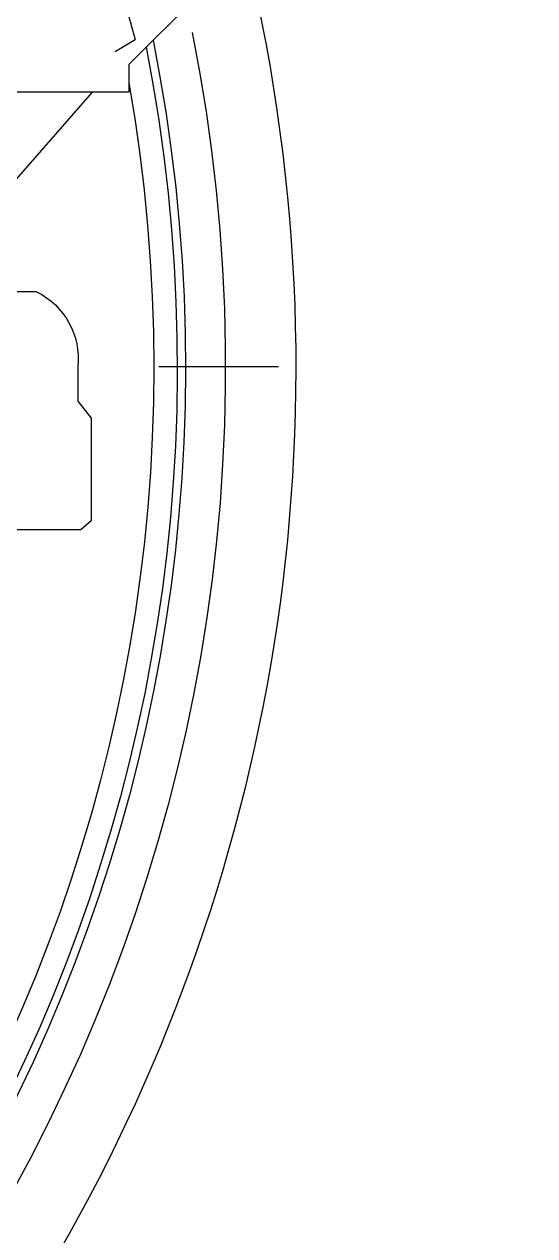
# Model space of a CAD drawing. Extents: x 39751 to 116307, y -36149 to -14965.
# Drawn here: x 65673.5 to 65801.6, y -21094.4 to -20790.2 of the extents above; entities that cross this region are included whole.
import ezdxf

# ---------------------------------------------------------------- set-up
doc = ezdxf.new("R2010")
doc.units = 0
doc.header["$LTSCALE"] = 1500
doc.linetypes.add('CENTER2', pattern=[0.72, 0.6, -0.05, 0.02, -0.05])
doc.linetypes.add('PHANTOM', pattern=[0.95, 0.76, -0.05, 0.02, -0.05, 0.02, -0.05])
doc.layers.add('01', color=7, linetype='Continuous')
doc.layers.add('confine7', color=4, linetype='CENTER2')

# ---------------------------------------------------------------- blocks, each defined once
blk = doc.blocks.new('A$C2D1C109C')
for p, q in [((190.95, 682.67), (212.26, 661.4)), ((212.26, 661.4), (212.26, 654.43))]:
    blk.add_line(p, q)
at = {"linetype": 'PHANTOM', "ltscale": 0.028504}
blk.add_line((213.67, 678.63), (210.67, 667.63), dxfattribs=at)
at = {"linetype": 'PHANTOM', "ltscale": 0.014577}
blk.add_line((215.67, 664.63), (210.67, 667.63), dxfattribs=at)
at = {"layer": '01'}
for p, q in [((212.26, 654.43), (420.99, 654.43)), ((221.49, 654.43), (241.74, 631.25)), ((235.4, 604.26), (430.03, 604.74)), ((225.08, 585.53), (225.08, 576.8)), ((225.08, 576.8), (221.74, 572.52)), ((221.74, 572.52), (221.74, 546.8)), ((221.74, 546.8), (224.28, 544.5)), ((224.28, 544.5), (427.3, 544.58))]:
    blk.add_line(p, q, dxfattribs=at)
for centre, radius, start, end in [((616.67, 585.53), 446.21, 167.4257, 342.618), ((616.67, 585.53), 428.58, 168.7118, 334.4507), ((616.67, 585.53), 418.58, 168.7118, 327.0061), ((616.67, 585.53), 416.51, 168.9017, 326.821), ((616.67, 585.53), 410.63, 170.0106, 326.2836), ((243.57, 587.55), 18.6, 116.0673, 186.2366)]:
    blk.add_arc(centre, radius, start, end, dxfattribs=at)
at = {"layer": 'confine7'}
blk.add_line((1179.7, 585.53), (110.42, 585.53), dxfattribs=at)

msp = doc.modelspace()

# ---------------------------------------------------------------- block references
at = {"xscale": -1}
msp.add_blockref('A$C2D1C109C', (65911.98, -21461.69), dxfattribs=at)

doc.saveas('drawing.dxf')
